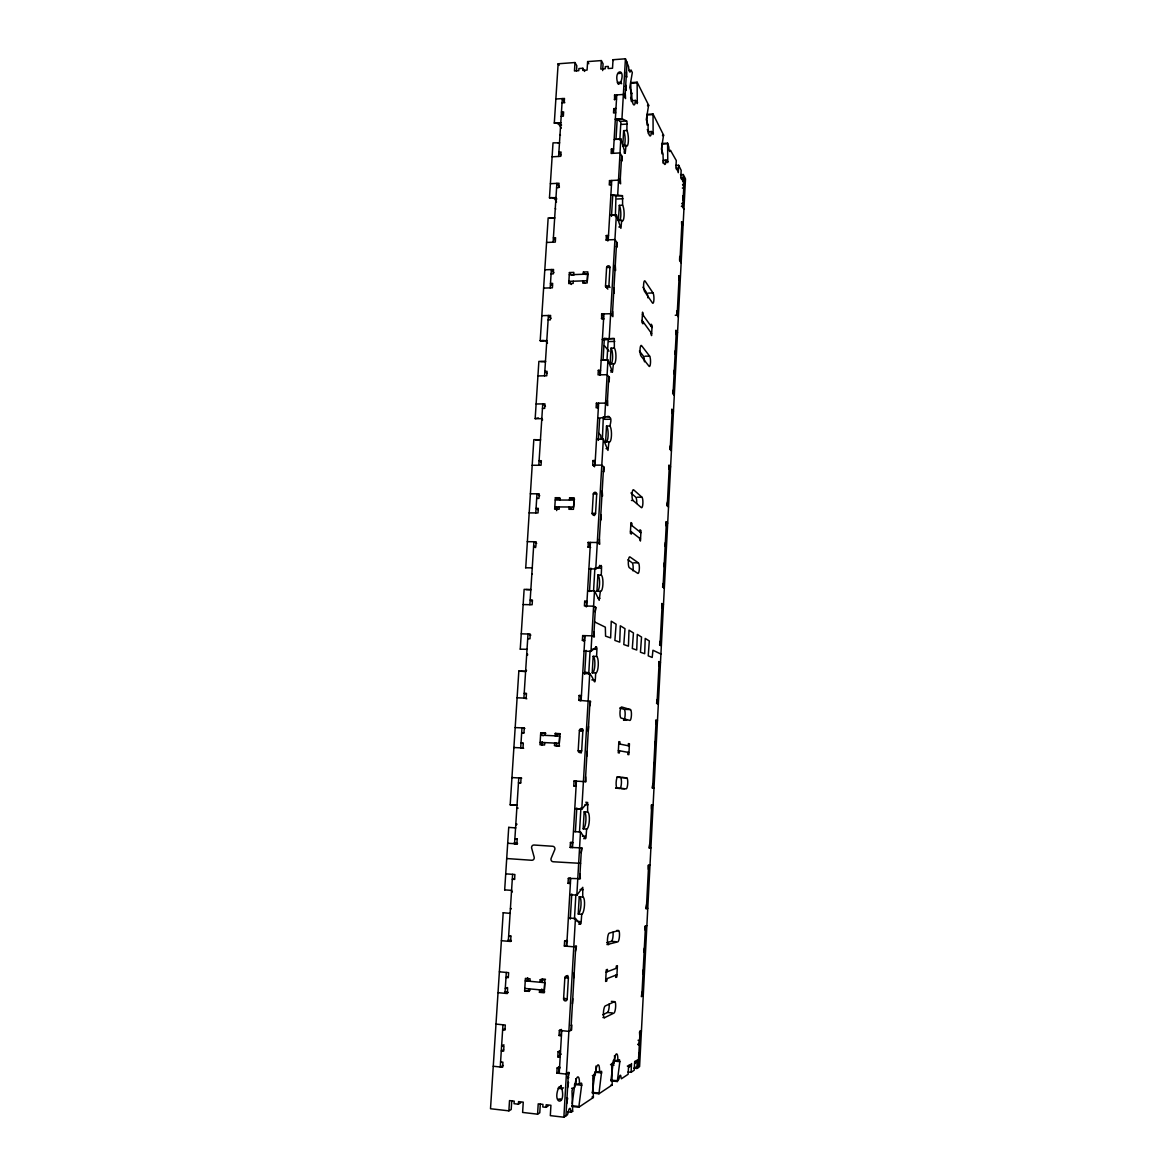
<?xml version="1.0" encoding="UTF-8"?>
<svg xmlns="http://www.w3.org/2000/svg" width="1176" height="1176" viewBox="0 0 1176 1176"><rect width="100%" height="100%" fill="white"/><g stroke="black" fill="none" stroke-linecap="round" stroke-linejoin="round"><path stroke-width="1.5" d="M614.313 139.562L620.796 138.797L625.22 153.203L626.044 145.398A8.217 1.896 87.1 0 0 628.351 141.311A8.217 1.896 87.1 0 0 626.911 130.463L626.955 121.172L621.957 118.732L625.441 58.8L613.019 59.726L612.52 68.237L608.139 68.546L608.271 66.429L605.317 66.635L605.199 68.767L600.833 69.075L601.348 60.579L587.618 61.593L587.089 70.075L582.752 70.398L582.884 68.267L578.915 68.561L578.783 70.678L574.461 70.986L574.99 62.534L558.13 63.783L554.308 123.024C558.997 122.422 560.144 126.391 561.261 128.184M595.115 1071.777L592.292 1093.048L598.952 1093.783L601.642 1071.336L594.777 1072.483M610.903 1080.847L617.282 1081.538L619.825 1061.663L619.502 1059.708L613.343 1061.164M578.768 924.189L581.018 923.498L581.738 914.296A8.658 2.234 -85.6 0 0 584.487 905.226A8.658 2.234 -85.6 0 0 582.723 897.053L582.767 887.336L576.828 895.274L580.474 831.976L573.623 831.623M583.708 838.694L585.942 838.062L586.648 829.051A8.511 2.22 -86.5 0 0 589.338 820.569A8.511 2.22 -86.5 0 0 587.618 812.072L587.662 802.399L581.944 809.073L576.725 808.72M571.845 1106.44L578.798 1107.233L581.797 1083.963L581.444 1083.125L574.373 1084.904M598.378 439.501L596.511 439.251L603.361 439.251L607.963 450.408L608.962 441.838A8.144 2.073 89.6 0 0 611.432 435.899A8.144 2.073 89.6 0 0 609.874 426.021C613.519 412.644 607.051 417.877 597.937 418.112M606.404 360.282L601.259 360.224L607.933 359.959L612.49 372.013L613.46 363.663A8.144 2.029 88.9 0 0 615.901 358.224A8.144 2.029 88.9 0 0 614.357 348.081L614.313 338.497L604.258 339.261M614.857 215.164L609.697 215.046L616.371 214.738L620.884 228.35L621.722 220.368A8.173 1.94 87.7 0 0 624.074 215.811A8.173 1.94 87.7 0 0 622.604 205.197L622.545 195.672L610.903 194.716L615.959 195.995L621.722 195.716M661.912 153.85L661.706 143.501L667.601 143.163L667.777 162.626L666.145 160.068L663.19 160.23A7.379 1.558 87.7 0 1 662.852 162.994M647.094 124.274L646.888 114.381L653.018 113.984L653.136 134.446L651.46 131.521L648.373 131.712L647.27 129.566M598.952 1093.783L612.211 1084.919L611.696 1066.309L612.24 1064.177L614.004 1063.06A8.1 1.808 -84.8 0 1 616.327 1053.917A8.1 1.808 -84.8 0 1 617.797 1060.723M631.189 101.121L630.733 82.629L637.127 82.188L637.274 103.606L635.437 100.416L632.232 100.621L630.601 97.49M578.798 1107.233L593.38 1097.487L592.807 1078.01L593.395 1075.775L595.321 1074.555A8.511 1.985 -84.5 0 1 597.878 1064.897A8.511 1.985 -84.5 0 1 599.495 1071.983M510.105 913.296A2.484 0.75 -84.9 0 1 510.31 913.355L503.196 912.752L490.51 1108.733L508.87 1110.85L509.517 1100.589L514.221 1101.133L514.059 1103.691L518.381 1104.19L518.543 1101.618L523.246 1102.147L522.614 1112.437L537.579 1114.172L538.211 1103.852L542.959 1104.382L542.798 1106.969L546.017 1107.336L546.164 1104.749L550.927 1105.293L550.324 1115.642L563.877 1117.2L567.405 1114.848L568.155 1112.702A5.233 1.279 -83.8 0 1 569.419 1108.63A5.233 1.279 -83.8 0 1 570.595 1109.776L571.066 1112.29L572.668 1111.32L572.006 1090.902L572.668 1088.535L574.785 1087.183A8.952 2.176 -84.1 0 1 577.592 1076.981A8.952 2.176 -84.1 0 1 579.386 1084.36M617.282 1081.538L619.002 1078.936A4.586 1.014 -84.7 0 1 620.164 1075.261A4.586 1.014 -84.7 0 1 621.001 1077.598L621.428 1078.774L628.131 1074.291L628.601 1065.456L629.616 1064.809L629.498 1067L631.541 1063.56L631.086 1072.321L627.999 1071.997M675.788 165.419L678.655 165.272L678.258 172.696L676.803 167.756L676.7 169.623L675.891 168.006L676.288 160.539L670.438 150.249A4.175 0.853 87.7 0 1 669.511 151.189A4.175 0.853 87.7 0 1 668.835 147.044L667.601 143.163M633.805 1068.161L636.848 1068.469L637.289 1059.855L635.54 1063.075L635.657 1060.899L634.673 1061.531L634.217 1070.219L631.086 1072.321M680.463 174.695L683.285 174.533L682.903 181.854L681.683 177.414L681.58 179.252L680.786 177.694L681.169 170.329L678.655 165.272M637.848 1044.553L638.862 1044.655L639.568 1040.084M683.918 209.328L682.345 206.359L682.536 202.684L682.933 203.433L681.992 203.477M683.697 188.792L683.491 184.367L682.55 184.411M639.994 1031.896L638.142 1067.617L634.864 1067.264M641.831 996.395L645.477 926.071M646.374 908.636L648.623 865.271M649.519 848.014L651.739 805.119M652.621 788.052L656.135 720.315M657.016 703.513L659.177 661.735M660.03 645.11L662.176 603.773M663.029 587.324L666.41 522.026M667.262 505.827L669.35 465.549M670.173 449.526L672.246 409.66M673.069 393.798L676.332 330.824M679.155 276.331L677.141 315.197L675.245 315.256M679.948 260.866L681.948 222.411M682.741 207.094L684.329 176.62M615.842 975.154L615.71 977.432L616.812 976.991L617.415 965.672L616.327 966.069L616.209 968.348M627.925 752.317L627.808 754.507L628.851 754.683L629.439 743.805L628.41 743.585L628.293 745.775M639.553 538.196L640.42 541.048L640.994 530.582L640.009 529.803L639.891 531.905M650.725 332.293L651.548 335.586L652.092 325.517L651.166 324.209L651.048 326.237M606.904 978.667L606.772 980.99L605.625 981.46L606.272 969.788L607.419 969.377L607.286 971.699M619.443 750.758L619.326 752.993L618.238 752.802L618.855 741.615L619.943 741.835L619.811 744.07M631.497 531.978L631.38 534.11L630.336 533.331L630.939 522.585L631.968 523.408L631.85 525.54M643.066 321.754L642.949 323.812L641.964 322.474L642.537 312.154L643.404 315.58M568.434 1072.938L565.95 1115.803L564.759 1115.671M570.904 1030.382L575.784 946.239M579.695 878.795L581.488 847.94M585.339 781.673L589.999 701.205M593.748 636.686L595.453 607.169M599.128 543.753L603.597 466.725M607.183 404.941L608.83 376.673M612.343 315.932L616.621 242.124M620.061 182.912L621.634 155.805M625.015 97.564L627.073 62.049L625.985 62.137M581.738 914.296L578.239 914.017L579.239 896.788L582.723 897.053M586.648 829.051L583.178 828.83L584.163 811.852L587.618 812.072M595.644 672.922L592.219 672.804L593.174 656.311L596.6 656.428A8.291 2.176 -88.1 0 1 598.246 665.498A8.291 2.176 -88.1 0 1 595.644 672.922C594.894 695.898 594.042 666.454 582.928 673.481M600.348 591.337L596.938 591.263L597.878 575.02L601.274 575.079A8.217 2.146 -88.9 0 1 602.906 584.428A8.217 2.146 -88.9 0 1 600.348 591.337L599.201 600.319L594.541 590.837L587.779 590.852M608.962 441.838L605.596 441.853L606.522 426.05L609.874 426.021M610.506 364.016A8.129 2.043 88.9 0 1 610.124 363.722L611.035 348.155L614.357 348.081M618.605 220.75A8.173 1.955 87.7 0 1 618.429 220.515L619.311 205.359L622.604 205.197M626.044 145.398L622.765 145.589L623.633 130.654L626.911 130.463M566.45 1098.061L567.64 1098.193L566.656 1103.779M568.14 1078.069L569.125 1072.541L567.935 1072.409M625.735 85.113L626.029 90.42L625.485 89.376M596.6 656.428L596.982 648.035L595.673 646.726M601.274 575.079L601.597 566.376L599.51 565.406M569.125 1072.541L566.376 1074.114L556.836 1073.085L557.145 1067.955L558.894 1067M557.791 1056.842L558.1 1051.712L560.188 1050.638L559.894 1055.739L557.791 1056.842L560.173 1057.077M559.056 1035.512L559.35 1030.411L561.437 1029.441L561.143 1034.527L559.056 1035.512L561.422 1035.762M564.333 946.018L564.627 940.991L566.67 940.447L566.376 945.445L564.333 946.018L573.785 946.812L576.46 946.048L575.505 951.252M568.037 883.338L568.331 878.384L570.345 878.119L570.051 883.058L568.037 883.338L570.389 883.514M570.154 847.44L570.448 842.501L572.447 842.398L572.153 847.323L570.154 847.44L582.135 847.896L581.209 852.865M574.079 780.982L576.049 781.173L575.77 786.024L573.785 785.862L574.079 780.982L585.971 781.731L585.619 776.822M579.121 695.486L581.062 696.045L580.782 700.837L578.842 700.279L579.121 695.486L581.444 695.575M582.664 635.584L584.56 636.422L584.296 641.155L582.385 640.332L582.664 635.584L591.881 635.849L594.365 636.966L594.012 631.953M586.986 601.318L584.692 601.259L584.413 605.978L593.601 606.199L596.07 607.492L595.188 611.873M588.206 547.266L588.162 542.401L597.305 542.504L599.745 544.165L599.407 539.093M594.247 466.475L592.719 465.152L592.998 460.551L595.262 460.551M607.448 400.413L607.771 405.558L605.419 403.103L596.379 403.206L596.114 407.763L598.364 407.734M600.568 370.308L598.319 370.337L598.055 374.865L607.066 374.703L609.403 377.32L609.139 381.832L608.565 381.186M601.671 318.799L601.642 313.963L610.623 313.713L612.916 316.667L612.608 311.464M606.301 240.389L606.272 235.553L608.506 235.465M620.311 178.561L620.619 183.823L618.385 180.134L609.521 180.604L609.256 184.97L611.476 184.852M613.593 148.97L611.373 149.102L611.123 153.439L619.972 152.924L622.192 156.761L621.942 161.083L621.384 160.127M615.974 108.501L613.769 108.648L613.519 112.94L615.71 112.808M614.592 99.857L614.563 95.05L623.368 94.462L625.558 98.593L625.264 93.286M559.247 1066.808L558.938 1071.909L556.836 1073.085M586.295 606.948L586.574 602.244L584.692 601.259M589.837 546.737L590.029 543.635L588.162 542.401M594.556 466.74L594.821 462.153L592.998 460.551M598.011 408.072L598.187 405.059L596.379 403.206M599.936 375.32L600.113 372.322L598.319 370.337M603.244 319.152L603.406 316.182L601.642 313.963M607.83 241.021L608.007 238.096L606.272 235.553M559.217 1073.35L561.731 1030.646M566.7 946.224L570.683 878.545M572.491 847.587L576.402 781.114M579.386 730.516L578.195 750.7A1.823 1.749 -80.9 0 0 579.827 752.596A1.823 1.749 -80.9 0 0 581.679 750.861L582.87 730.678A1.823 1.735 -78.4 0 0 581.223 728.782A1.823 1.735 -78.4 0 0 579.386 730.516L582.87 730.678M581.15 700.381L584.957 635.657M586.706 606.037L590.44 542.43M593.292 493.993L592.16 513.309A1.779 1.676 -53.8 0 0 593.762 515.073A1.779 1.676 -53.8 0 0 595.57 513.339L596.702 494.008A1.779 1.676 -52.4 0 0 595.1 492.274A1.779 1.676 -52.4 0 0 593.292 493.993L596.702 494.008M594.997 465.152L598.628 403.177M600.304 374.821L603.891 313.904M608.889 285.9L605.522 286.018A1.749 1.602 -43 0 0 607.11 287.635A1.749 1.602 -43 0 0 608.889 285.9L609.962 267.393A1.749 1.588 -42.6 0 0 608.389 265.791A1.749 1.588 -42.6 0 0 606.61 267.511L605.522 286.018L607.845 289.12M608.242 239.875L611.726 180.487M613.328 153.306L616.768 94.903M570.286 919.117L571.756 893.995M575.417 831.638L576.799 807.986M584.648 674.171L586.045 650.372M589.499 591.499L590.866 568.111M598.364 440.383L599.628 418.627M603.082 359.797L604.332 338.409M611.491 216.399L612.755 194.79M616.018 139.253L617.18 119.438M561.202 1085.419L561.128 1086.712L558.335 1088.373C552.382 1104.279 565.847 1106.204 561.922 1088.77A1.955 1.793 77.2 0 0 560.246 1086.639A1.955 1.793 77.2 0 0 558.335 1088.373L561.922 1088.77L563.48 1087.829M567.155 999.174L568.39 978.05A1.911 1.779 81.1 0 0 566.729 975.992A1.911 1.779 81.1 0 0 564.847 977.726L563.598 998.836A1.911 1.779 80.2 0 0 565.274 1000.908A1.911 1.779 80.2 0 0 567.155 999.174L563.598 998.836L564.98 998.292M574.432 919.367L575.872 894.495M579.489 832.387L580.915 807.897M588.706 674.362L590.058 650.96M593.557 591.072L594.894 568.008M602.391 439.486L603.317 416.863M607.036 359.635L608.095 341.584C610.094 334.278 593.116 342.26 609.315 339.144M615.371 216.619L615.959 195.995M619.825 140.062L620.737 124.48C622.707 117.968 606.36 119.673 621.957 118.732M563.877 1117.2L575.432 918.485L580.518 924.321M574.976 808.618L581.797 809.132L589.735 673.583M596.526 646.756L590.969 651.372L594.497 590.808M601.215 565.435L595.762 568.949L603.317 439.207M607.933 359.959L604.729 418.039M609.183 339.07L616.371 214.738M620.796 138.797L617.723 194.554M545.502 979.285L542.386 978.991L542.224 981.504L540.078 982.254L540.225 979.726L544.929 980.152L544.165 992.779L539.461 992.338L539.608 989.81M556.557 745.834L554.513 745.496L554.66 743.07L556.704 743.423L556.557 745.834L559.629 745.981M555.248 733.427L555.101 735.838L557.145 736.235L557.292 733.824L555.248 733.427L559.864 733.648L559.129 745.716L554.513 745.496M569.493 500.065L569.625 497.757L574.153 497.786L573.447 509.326L568.934 509.296L569.066 506.988L571.007 508.385M583.267 274.258L583.399 272.038L587.838 271.876L587.162 282.946L582.723 283.107L582.87 280.888L584.692 283.225M539.461 992.338L541.621 991.544L541.769 989.031M540.298 1104.235L539.784 1112.805L537.579 1114.172M602.656 70.589L603.067 63.813L601.348 60.579M511.722 1101.001L511.192 1109.512L508.87 1110.85M576.505 70.795L576.813 65.738L574.99 62.534M529.465 988.869L529.303 991.383L524.628 990.956L525.407 978.373L530.082 978.799L529.92 981.313M545.149 735.367L545.296 732.971L540.725 732.751L539.975 744.775L544.562 745.011L544.708 742.6M559.732 500.02L559.864 497.727L555.381 497.698L554.66 509.208L559.159 509.237L559.306 506.93M573.682 274.596L573.829 272.391L569.419 272.553L568.728 283.578L573.138 283.431L573.271 281.226M527.407 981.225L527.627 977.653M542.077 745.128L542.298 741.703M556.66 510.59L556.851 507.326M511.795 890.247A2.484 0.75 -85.2 0 1 511.575 890.379L504.68 889.865L508.723 827.389L515.794 827.919A2.44 0.75 -85.9 0 0 515.588 827.816M517.249 805.163A2.44 0.75 -86.2 0 1 517.028 805.251L510.178 804.84L518.837 671.055L525.819 671.452L520.733 671.275M527.23 649.328L520.262 649.152L524.129 589.352L531.052 589.676L526.01 589.573M525.731 567.788L533.816 439.648L540.651 439.868L535.668 439.897M538.314 417.936L535.168 418.671L538.873 361.385L545.664 361.532L540.71 361.635M545.355 340.687L540.21 340.702L548.163 217.898L554.866 217.942L549.971 218.163M556.542 201.978C555.425 200.096 554.293 196.539 549.471 197.788L553.014 142.855L559.688 142.825L558.056 142.928M502.96 1024.781L500.256 1067L503.372 1065.5M506.312 972.449L504.974 993.323L508.047 992.265L504.592 991.941M512.604 874.341L508.311 941.285L511.354 940.55L507.9 940.256M529.876 604.699L533.919 541.739L536.697 543.385M535.771 512.927L536.991 493.802L539.74 495.728M538.814 465.255L542.753 403.897L545.443 406.323M544.547 375.82L548.413 315.491L551.059 318.402M550.192 287.885L551.368 269.554L553.97 272.714M553.117 242.183L556.88 183.368L559.438 186.984M558.615 156.437L562.319 98.578L564.818 102.665M520.674 782.951L518.469 782.775L520.747 782.907L521.056 778.071L511.942 777.571M653.018 113.984L663.558 135.064L661.412 149.102L663.088 154.129A7.379 1.544 87.7 0 0 664.249 163.846A7.379 1.544 87.7 0 0 666.145 160.068M637.127 82.188L648.623 105.178L646.285 119.658L648.123 125.053A7.747 1.676 87.3 0 0 649.402 135.314A7.747 1.676 87.3 0 0 651.46 131.521M610.932 1080.524L613.49 1060.193M600.98 438.119L600.745 435.267L598.51 433.091M648.564 105.708L647.535 105.781M572.153 1103.941L574.917 1083.611M558.6 1072.924L559.526 1066.588M580.591 863.346L553.132 861.758A2.47 2.337 89.4 0 1 551.147 858.289L554.793 849.587A2.47 2.337 -89.7 0 0 552.764 846.279L534.036 845.015A2.455 2.308 -88.6 0 0 531.625 848.028L534.154 857.113A2.455 2.323 -89.4 0 1 531.773 860.273L506.709 858.539M576.931 895.201L569.919 894.613M636.848 1068.469L639.582 1066.647L685.49 178.943L683.285 174.533M638.656 1057.591L638.877 1053.299M546.017 1107.336L548.163 1105.999M567.567 1087.903L568.552 1082.361L567.876 1082.773M638.862 1044.655L637.833 1044.215M639.759 1036.174L639.509 1032.16L641.42 1031.073L639.906 1030.926M518.381 1104.19L520.645 1102.868M560.041 1067.911L557.145 1067.955M584.237 651.136L590.969 651.372M602.92 1017.519L604.567 1017.681L613.96 1013.095A5.777 1.323 -85.1 0 0 615.636 1006.73A5.777 1.323 -85.1 0 0 614.578 1001.658L611.358 1001.364M602.744 1014.756L607.507 1012.477L612.343 1012.933M643.243 995.719L641.346 996.631L642.052 992.147M571.198 1025.296L571.874 1024.987L571.58 1030.058L568.861 1031.367L559.35 1030.411M614.578 1001.658L605.214 1005.965A5.909 1.382 -85 0 0 603.45 1012.507A5.909 1.382 -85 0 0 604.567 1017.681M503.622 1049.859L501.285 1050.918L503.622 1051.168L503.945 1046.096L501.608 1045.861L503.945 1044.817M572.447 1003.745L572.741 998.674M642.978 974.154L643.198 969.921M504.96 1028.868L502.637 1029.838L504.96 1030.073L505.283 1025.016L495.993 1024.09M605.758 979.123L616.93 974.728M606.14 972.126L617.297 967.936M573.962 977.638L574.255 972.611M644.11 952.34L644.33 948.135M567.567 976.771L564.847 977.726L568.39 978.05M524.628 990.956L529.95 990.457M589.029 568.861L595.762 568.949M540.225 979.726L542.386 978.991M507.606 987.546L505.298 988.31L507.62 988.516L507.297 993.544L498.021 992.662M528.23 979.917L525.275 980.887L544.782 982.68L544.326 990.251L524.805 988.428M508.297 976.742L505.989 977.447L508.311 977.668L508.635 972.655L499.374 971.817M606.948 944.578L617.826 941.858A5.674 1.323 -85.7 0 0 619.473 935.817A5.674 1.323 -85.7 0 0 618.429 930.569L616.827 930.437M532.449 567.89L525.525 567.773M606.713 942.74L611.402 941.315L616.224 941.726M645.256 930.275L645.007 926.203L646.874 925.674M618.429 930.569L609.227 933.156A5.806 1.382 -85.6 0 0 607.477 939.345A5.806 1.382 -85.6 0 0 608.58 944.71M567.508 941.05L564.627 940.991M647.77 908.298L645.903 908.739L646.594 904.447M510.913 935.787L508.635 936.302L510.943 936.508L510.619 941.476L501.388 940.697M560.658 1053.622L561.114 1054.372M648.402 869.417L648.167 865.315L650.005 865.095M579.989 873.841L580.356 878.707L568.331 878.384M514.544 879.001L512.295 879.266L514.588 879.428L514.897 874.503L505.709 873.841M540.416 340.805L543.297 340.481M650.887 847.911L649.064 848.043L649.74 843.883M629.042 70.501L631.218 70.34L632.32 72.559L629.792 87.509L631.806 93.33A8.144 1.823 86.9 0 0 633.202 104.194A8.144 1.823 86.9 0 0 635.437 100.416M618.032 73.5L621.325 73.265M630.718 83.261L636.054 82.893M625.176 86.23L626.279 86.157M630.718 93.404L631.806 93.33M555.851 99.019L564.48 98.446L564.201 102.694L562.04 102.841M614.313 99.343L616.518 99.196M635.481 102.459L637.612 102.327M647.579 105.252L648.623 105.178M561.187 116.321L563.348 116.174L563.613 111.911L561.452 112.058L563.348 115.057M646.874 114.983L651.989 114.66M554.308 123.024L560.967 122.804M554.484 123.215L559.35 122.907M617.165 119.246L622.119 118.938M560.776 125.112L561.569 125.053M620.311 121.363L626.044 120.996M621.56 124.421L627.278 124.068M647.094 125.112L648.123 125.053M651.401 133.314L653.444 133.182M662.558 135.122L663.558 135.064M662.514 135.652L663.514 135.578M617.635 139.371L619.282 139.268M661.691 144.089L666.601 143.795M624.03 151.91L624.853 151.866M552.117 156.82L560.776 156.32L561.055 152.027L558.879 152.145L560.79 154.997M624.191 153.056L625.015 153.012M666.013 161.626L667.968 161.509M550.368 183.706L559.056 183.25L558.776 187.572L556.601 187.69M682.947 185.191L683.873 185.132L683.491 184.367M682.359 188.072L683.3 188.028M549.471 197.788L556.175 197.627M556.042 198.979L556.851 198.935M617.209 199.009L622.971 198.715M681.404 206.403L682.345 206.359M618.429 220.515L621.722 220.368M618.87 226.983L620.531 226.909M546.575 242.462L555.293 242.094L555.572 237.728L553.396 237.817L555.337 240.316M606.007 239.963L614.93 239.595L617.194 242.947L616.93 247.342L616.371 246.519M544.797 269.804L553.543 269.48L553.264 273.861L551.074 273.949M606.61 267.511L609.962 267.393M569.287 274.758L587.721 274.096L587.309 280.726L568.875 281.373L571.404 284.474M574.226 274.816L571.301 274.919L569.419 272.553M588.176 274.317L585.236 274.42L583.399 272.038M517.102 838.753L514.882 838.841L517.175 838.988L516.867 843.868L507.694 843.265M543.621 288.105L552.382 287.811L552.661 283.401L550.471 283.475L552.441 285.797M648.461 293.103L653.018 292.956A5.307 1.191 88.6 0 1 653.915 299.674A5.307 1.191 88.6 0 1 652.474 302.982L644.566 291.383A5.424 1.235 88.5 0 1 643.625 284.46A5.424 1.235 88.5 0 1 645.124 281.137L653.018 292.956M541.827 315.683L550.618 315.433L550.339 319.857L548.134 319.931M601.377 318.431L604.067 318.931M607.639 338.659L613.475 338.526M540.21 340.702L547.002 340.643M547.516 343.024L546.693 343.039L546.414 340.57M608.918 341.554L614.754 341.422M645.007 356.196L649.593 356.108A5.292 1.205 89.2 0 1 650.504 362.693A5.292 1.205 89.2 0 1 649.049 366.25L641.008 356.005A5.424 1.264 89 0 1 640.053 349.228A5.424 1.264 89 0 1 641.567 345.641L649.593 356.108M610.124 363.722L613.46 363.663M610.579 370.396L612.24 370.366M610.712 371.969L612.373 371.925M537.932 375.938L546.766 375.776L547.046 371.307L544.841 371.351L546.84 373.306M536.124 403.985L544.958 403.868L544.679 408.381L542.459 408.41M607.301 416.451L608.977 416.436M535.168 418.671L542.004 418.671M542.592 419.935L541.68 418.2M604.39 419.317L610.256 419.259M606.052 448.629L607.727 448.629M532.155 465.27L541.048 465.255L541.342 460.698L539.108 460.698L541.166 462.271M592.719 465.152L601.803 465.137L604.199 467.24L603.935 471.826L603.332 471.311M530.303 493.788L539.225 493.817L538.931 498.404L536.697 498.389M637.304 497.198L641.949 497.213A5.321 1.25 -89.6 0 1 642.875 503.49A5.321 1.25 -89.6 0 1 641.376 507.635L633.041 500.476L631.468 500.462M560.349 499.139L557.365 499.139L555.381 497.698M574.564 499.212L571.565 499.197L569.625 497.757M555.248 500.006L574.02 500.094L573.609 507.018L554.822 506.915L557.468 508.767M529.068 512.883L538.005 512.942L538.299 508.355L536.065 508.341L538.123 509.708M595.57 513.339L592.16 513.309L594.615 515.147M527.215 541.666L536.153 541.769L535.859 546.399L533.625 546.37L535.712 547.59M587.882 547.06L590.631 547.399M633.717 562.789L638.377 562.863A5.351 1.264 -89 0 1 639.332 568.978A5.351 1.264 -89 0 1 637.818 573.403L629.351 567.714A5.468 1.323 -89.1 0 1 628.337 561.422A5.468 1.323 -89.1 0 1 629.939 556.924L638.377 562.863M595.747 568.023L600.833 568.111M589.499 590.896L591.219 590.925M598.246 598.275L599.936 598.319M523.144 604.552L532.14 604.758L532.434 600.083L530.185 600.025L532.302 601.01M521.247 633.82L530.258 634.085L529.964 638.788L527.701 638.715M582.385 640.332L584.678 640.405M591.66 649.196L596.144 649.343M527.598 654.194L526.76 654.165A8.188 2.514 -87.9 0 1 527.627 655.047M526.554 670.482L525.716 670.452A8.188 2.514 -87.9 0 0 526.172 670.467M584.648 673.539L589.852 673.73M651.533 809.22L651.284 805.09L653.106 805.178M591.807 679.89L595.232 680.022M517.102 697.794L526.172 698.162L526.466 693.399L524.202 693.311L526.363 693.884M578.842 700.279L590.631 701.381L589.72 705.997M625.705 709.393L630.424 709.584A5.439 1.294 -87.7 0 1 631.409 715.361A5.439 1.294 -87.7 0 1 629.836 720.418L621.06 718.066A5.557 1.367 -87.7 0 1 620.017 712.141A5.557 1.367 -87.7 0 1 621.678 706.982L630.424 709.584M623.53 720.153L626.69 720.285M515.176 727.577L524.261 727.988L523.952 732.78L521.688 732.677L523.864 733.074M545.87 733.295L540.725 732.751M557.292 733.824L560.349 733.971M513.897 747.524L522.982 747.965L523.291 743.173L521.012 743.056L523.202 743.408M581.679 750.861L578.195 750.7L580.782 751.126M621.972 777.615L626.72 777.88A5.498 1.308 -87.1 0 1 627.719 783.495A5.498 1.308 -87.1 0 1 626.117 788.846L615.592 787.993M573.785 785.862L576.122 785.994M621.369 788.582L624.544 788.758M585.81 802.252L586.677 802.311M585.016 804.634L588.044 804.81M515.529 805.06L510.399 804.752A2.44 0.75 -86.1 0 1 510.178 804.84M517.763 807.853L516.911 807.809A8.394 2.558 -86 0 1 517.822 808.412M516.69 824.611L515.838 824.567A8.394 2.558 -86 0 0 516.823 823.964M582.326 836.092L585.354 836.283M570.448 842.501L572.785 842.648M514.118 843.354L517.543 843.589L514.559 843.721L518.778 777.953L521.703 778.203M513.603 843.413L517.264 843.648M580.106 889.453L583.149 889.673M512.383 891.731L511.545 891.673A8.541 2.572 -85 0 1 512.001 891.746M511.295 908.754L510.443 908.68A8.541 2.572 -85 0 0 510.928 908.46M575.432 918.485L568.552 917.986M576.946 921.352L580.43 921.631M616.165 788.185L619.781 788.493A5.498 1.323 -87 0 0 621.413 783.143A5.498 1.323 -87 0 0 620.384 777.542L616.783 777.115M508.297 940.535L511.369 940.8M541.621 991.544L544.738 991.838M504.974 992.323L508.061 992.603M653.974 788.185L652.18 788.008L652.842 783.966M638.068 1040.275L639.082 1040.378M558.1 1051.712L560.482 1051.961M614.534 1061.12L619.825 1061.663M612.387 1062.898L614.004 1063.06M611.27 1063.971L612.343 1064.089M627.337 1066.073L630.424 1066.397M610.52 1064.706L614.137 1065.088M500.579 1061.928L502.916 1062.178L502.593 1067.249L493.259 1066.25M596.203 1072.321L601.715 1072.909M593.645 1074.364L595.321 1074.555M592.381 1075.54L593.513 1075.672M610.961 1080.185L617.356 1080.67M567.64 1077.539L568.831 1077.657M611.138 1084.801L612.211 1084.919M576.064 1084.625L581.826 1085.257M571.61 1088.285L572.785 1088.417M592.351 1092.342L597.893 1092.96M592.278 1096.693L593.395 1096.826M592.263 1097.37L593.38 1097.487M557.703 1099.119L561.29 1099.531M580.474 831.976L585.442 838.797M571.904 1105.705L577.71 1106.366M571.492 1111.188L572.668 1111.32M567.714 1111.864L571.257 1112.275M626.72 777.88L617.826 776.851A5.63 1.367 -87 0 0 616.15 782.334A5.63 1.367 -87 0 0 617.209 788.082M523.614 748.303L520.703 747.862L521.982 727.885L524.878 728.444M586.809 756.197L587.089 751.361M653.738 766.62L653.944 762.548M542.945 742.85L540.137 742.379L559.291 743.305L559.732 736.058L540.592 735.162L543.385 735.676M618.356 750.567L628.969 752.508M618.738 743.849L629.322 745.981M580.033 730.649L581.326 730.928A1.808 1.735 -78.5 0 1 582.84 729.208M588.265 731.237L588.544 726.43M654.826 745.613L655.032 741.556M526.774 698.809L523.893 698.074L528.009 634.011L530.846 635.128M655.929 724.357L655.693 720.182L657.472 720.697M561.481 1099.957L560.041 1099.075M619.678 708.025L624.133 709.319A5.424 1.323 -87.7 0 1 625.147 714.567A5.424 1.323 -87.7 0 1 623.794 720.109M658.34 703.954L656.561 703.366L657.222 699.485M658.972 665.719L658.736 661.529L660.486 662.338M594.6 621.913L605.331 627.175L605.567 636.128L610.638 637.921L611.255 621.193L616.121 624.206L614.886 640.435L619.737 642.14L620.325 625.794L624.985 628.675L623.794 644.551L628.425 646.168L628.998 630.189L633.452 632.953L632.306 648.49L636.731 650.019L637.289 634.393L641.537 637.054L640.45 652.254L644.683 653.709L645.212 638.406L649.299 640.964L648.241 655.855L652.195 657.457L652.945 650.24L660.912 654.047M661.338 645.771L659.604 644.874L660.25 641.126M661.97 607.727L661.75 603.494L663.47 604.582M664.322 588.206L662.602 587.03L663.235 583.384M627.881 559.791L632.159 562.76A5.336 1.294 -89 0 1 632.923 570.83M600.554 519.366L601.156 519.821L600.818 514.735M664.102 566.67L664.308 562.745M630.454 531.17L640.538 538.946M630.821 524.731L640.876 532.669M601.936 495.478L602.538 495.963L602.2 490.862M665.146 546.428L665.351 542.518M666.219 525.922L665.998 521.659L667.689 523.144M630.939 492.965L635.76 497.183A5.307 1.279 -89.6 0 1 636.701 503.446M641.949 497.213L633.629 489.819A5.439 1.308 -89.7 0 0 632.056 494.023A5.439 1.308 -89.7 0 0 633.041 500.476M668.527 507.003L666.836 505.445L667.453 501.946M669.144 469.4L668.923 465.108L670.599 466.872M671.423 450.893L669.761 449.056L670.379 445.675M604.42 345.729L609.006 351.154M672.04 413.467L671.834 409.145L673.481 411.174M674.289 395.371L672.657 393.269L673.26 389.991M639.406 351.007L643.492 356.24A5.292 1.22 89.1 0 1 644.433 361.811M609.462 286.679L610.035 287.459M613.696 292.559L614.269 293.324L613.96 288.12M674.098 373.88L674.289 370.102M631.218 70.34L630.63 70.751A4.733 1.058 86.7 0 1 629.469 71.56A4.733 1.058 86.7 0 1 628.631 66.738L625.441 58.8M642.081 320.401L651.651 333.572M642.419 314.212L651.989 327.531M615.033 269.671L615.592 270.465L615.283 265.247M675.112 354.358L675.303 350.58M642.934 287.253L646.947 293.147A5.292 1.205 88.6 0 1 647.858 297.822M676.126 334.587L675.921 330.221L677.538 332.617M678.346 317.05L676.729 314.58L676.935 310.832L677.332 311.449M609.521 180.604L611.226 183.368M678.964 280.05L678.758 275.669L680.345 278.315M558.13 63.783L559.085 65.371M611.373 149.102L613.078 151.983M681.139 262.909L679.552 260.19L679.743 256.471L680.14 257.162M582.884 68.267L584.678 71.457M587.618 61.593L588.794 63.739M613.769 108.648L615.445 111.691M681.757 226.086L681.551 221.676L683.124 224.572M614.563 95.05L616.239 98.152M618.341 83.996L617.503 82.408C613.754 69.325 626.029 67.62 620.796 82.173L621.619 83.761M683.109 200.082L682.903 195.657L683.3 196.407M613.019 59.726L613.446 60.535M626.249 76.234L626.793 77.293L626.499 71.971M581.458 752.875A1.823 1.735 -81 0 1 580.135 751.023M594.218 515.632A1.764 1.676 -53.8 0 1 593.998 514.691M566.891 977.006A1.896 1.764 81 0 1 567.788 975.492M560.438 1087.124A1.94 1.779 77.1 0 1 560.79 1086.095M609.227 1003.995A5.762 1.352 -85.1 0 1 607.507 1012.477M613.019 932.23A5.66 1.338 -85.7 0 1 612.784 937.978A5.66 1.338 -85.7 0 1 611.402 941.315M593.174 656.311A8.291 2.19 -88 0 1 594.835 665.381A8.291 2.19 -88 0 1 592.219 672.804M584.163 811.852A8.497 2.234 -86.4 0 1 585.898 820.348A8.497 2.234 -86.4 0 1 583.178 828.83M579.239 896.788A8.658 2.249 -85.6 0 1 581.003 904.961A8.658 2.249 -85.6 0 1 578.239 914.017M575.711 1078.774A8.952 2.19 -84.1 0 1 575.902 1083.978M595.879 1066.118A8.497 1.999 -84.4 0 1 596.173 1071.63M614.46 1055.651A8.1 1.823 -84.7 0 1 614.607 1060.399M597.878 575.02A8.217 2.161 -88.9 0 1 599.525 584.369A8.217 2.161 -88.9 0 1 596.938 591.263M611.035 348.155A8.129 2.043 88.9 0 1 612.622 356.387A8.129 2.043 88.9 0 1 611.094 363.928M606.522 426.05A8.144 2.087 89.6 0 1 608.095 435.914A8.144 2.087 89.6 0 1 605.596 441.853M623.633 130.654A8.203 1.911 87.1 0 1 625.088 141.502A8.203 1.911 87.1 0 1 622.765 145.589M619.311 205.359A8.173 1.955 87.7 0 1 620.81 212.841A8.173 1.955 87.7 0 1 619.928 220.412M632.232 100.621A8.144 1.837 86.9 0 1 632.129 101.886M648.373 131.712A7.732 1.69 87.3 0 1 648.211 133.52M560.055 134.549A8.114 2.19 86.4 0 1 560.452 135.284M555.322 208.431A8.07 2.249 87.1 0 1 555.719 209.107M518.837 671.055A2.381 0.735 -87.7 0 1 519.042 671.217M520.468 649.123A2.381 0.735 -88.1 0 1 520.262 649.152M531.905 573.844A8.114 2.484 -88.9 0 1 532.346 574.211M503.196 912.752A2.484 0.75 -84.8 0 1 503.416 912.811M504.901 889.732A2.484 0.764 -85.1 0 1 504.68 889.865M508.723 827.389A2.44 0.75 -85.8 0 1 508.929 827.478M620.796 82.173L617.503 82.408A1.735 1.514 -39.3 0 0 619.061 83.893A1.735 1.514 -39.3 0 0 620.796 82.173"/></g></svg>
